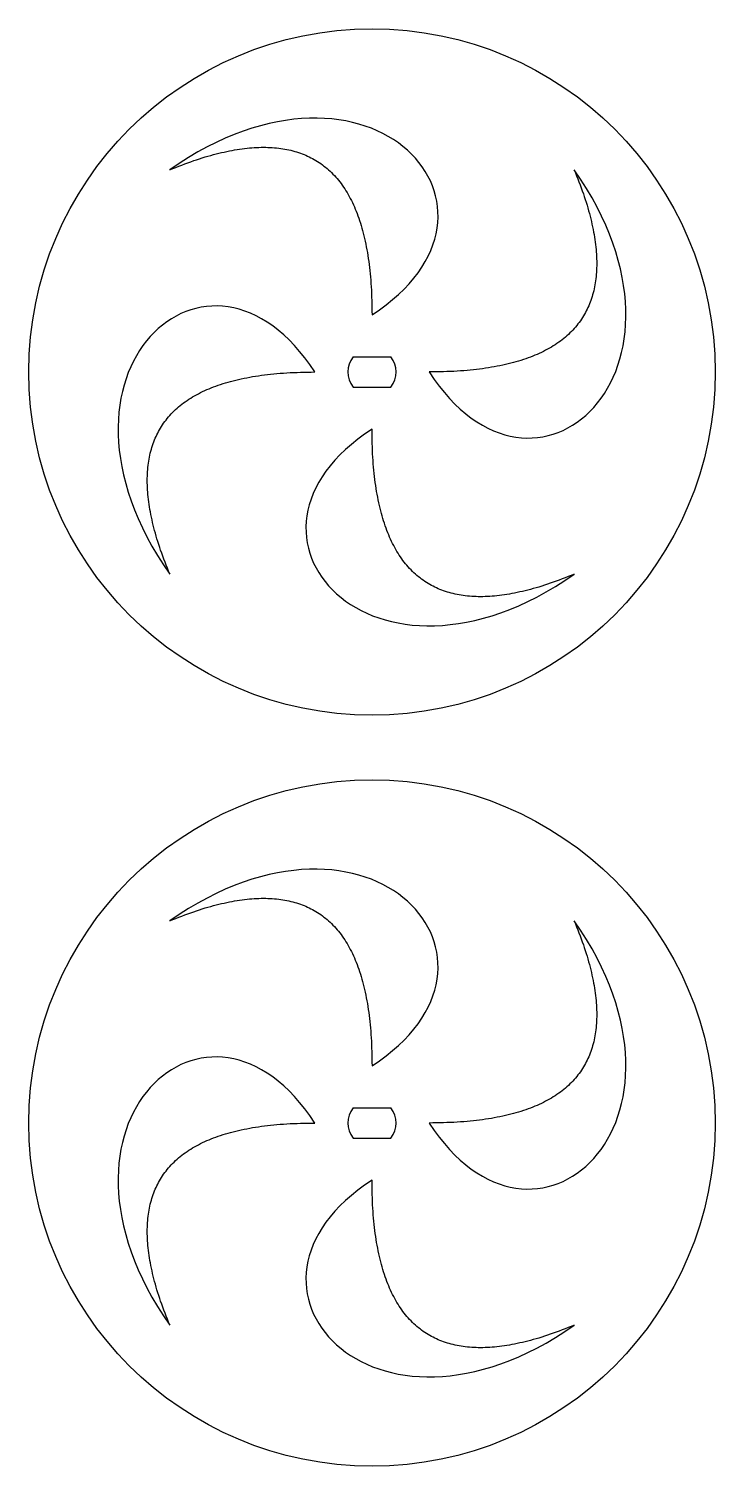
# Model space of a CAD drawing. Extents: x -1.5 to 1.5, y -4.78 to 1.5.
import ezdxf

# ---------------------------------------------------------------- set-up
doc = ezdxf.new("R2010")
doc.units = 0
doc.header["$MEASUREMENT"] = 0
doc.layers.add('MODELSKETCH_VISIBLE', color=7, linetype='CONTINUOUS')

msp = doc.modelspace()

# ---------------------------------------------------------------- linework, layer by layer
at = {"layer": 'MODELSKETCH_VISIBLE'}
for p, q in [((-0.0821, 0.0659), (0.0821, 0.0659)), ((-0.0821, -0.0659), (0.0821, -0.0659)), ((-0.0821, -3.2161), (0.0821, -3.2161)), ((-0.0821, -3.348), (0.0821, -3.348))]:
    msp.add_line(p, q, dxfattribs=at)
for centre in [(0, 0), (0, -3.282)]:
    msp.add_circle(centre, 1.5, dxfattribs=at)
for centre, start, end in [((0, 0), 141.23202, 218.76798), ((0, 0), 321.23202, 38.76798), ((0, -3.282), 141.23202, 218.76798), ((0, -3.282), 321.23202, 38.76798)]:
    msp.add_arc(centre, 0.1053, start, end, dxfattribs=at)
for points, degree in [([(0, 0.25), (0.7071, 0.7071), (0, 1.5), (-0.8839, 0.8839)], 3), ([(-0.8839, 0.8839), (0, 1.25), (0, 0.25)], 2), ([(0.8839, 0.8839), (1.25, 0), (0.25, 0)], 2), ([(0.25, 0), (0.7071, -0.7071), (1.5, 0), (0.8839, 0.8839)], 3), ([(-0.25, 0), (-0.7071, 0.7071), (-1.5, 0), (-0.8839, -0.8839)], 3), ([(-0.8839, -0.8839), (-1.25, 0), (-0.25, 0)], 2), ([(0, -0.25), (-0.7071, -0.7071), (0, -1.5), (0.8839, -0.8839)], 3), ([(0.8839, -0.8839), (0, -1.25), (0, -0.25)], 2), ([(0, -3.032), (0.7071, -2.5749), (0, -1.782), (-0.8839, -2.3982)], 3), ([(-0.8839, -2.3982), (0, -2.032), (0, -3.032)], 2), ([(0.8839, -2.3982), (1.25, -3.282), (0.25, -3.282)], 2), ([(0.25, -3.282), (0.7071, -3.9891), (1.5, -3.282), (0.8839, -2.3982)], 3), ([(-0.25, -3.282), (-0.7071, -2.5749), (-1.5, -3.282), (-0.8839, -4.1659)], 3), ([(-0.8839, -4.1659), (-1.25, -3.282), (-0.25, -3.282)], 2), ([(0, -3.532), (-0.7071, -3.9891), (0, -4.782), (0.8839, -4.1659)], 3), ([(0.8839, -4.1659), (0, -4.532), (0, -3.532)], 2)]:
    msp.add_open_spline(points, degree=degree, dxfattribs=at)

doc.saveas('drawing.dxf')
